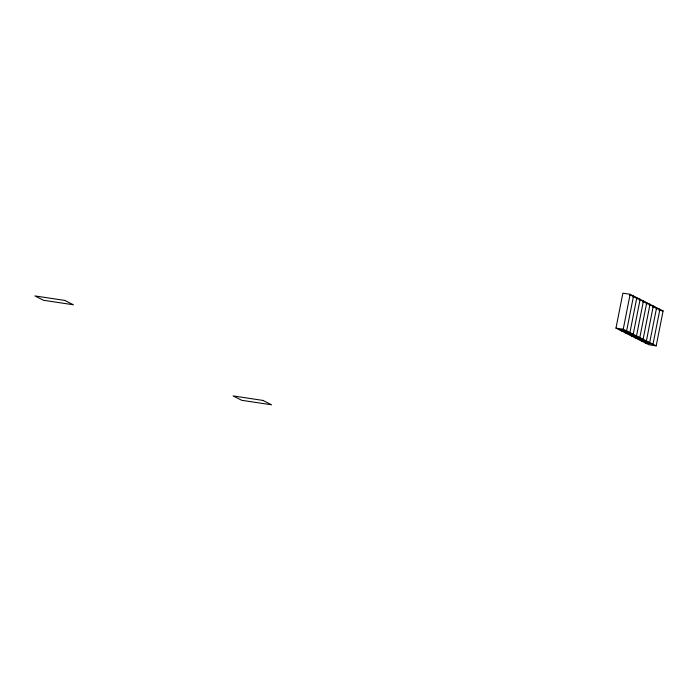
<?xml version="1.0" encoding="UTF-8"?>
<svg xmlns="http://www.w3.org/2000/svg" width="698" height="698" viewBox="0 0 698 698"><rect width="100%" height="100%" fill="white"/><g stroke="black" fill="none" stroke-linecap="round" stroke-linejoin="round"><path stroke-width="1.05" d="M615.959 328.13L622.878 293.195L630.146 294.294L663.1 310.924L656.181 345.85L648.913 344.76L615.959 328.13L623.227 329.22L656.181 345.85M623.227 329.22L630.146 294.294M658.947 310.296L663.1 310.924M629.448 295.228L633.54 296.004L626.621 330.931L618.437 329.377M632.746 296.886L636.838 297.671L629.919 332.597L621.735 331.044M636.035 298.552L640.127 299.329L633.217 334.263L625.024 332.702M639.333 300.219L643.425 300.995L636.506 335.921L628.322 334.368M642.631 301.876L646.723 302.662L639.804 337.588L631.62 336.026M645.92 303.543L650.013 304.319L643.102 339.245L634.918 337.692M649.219 305.209L653.311 305.986L646.392 340.912L638.208 339.359M652.517 306.867L656.609 307.644L649.69 342.578L641.506 341.017M655.806 308.533L659.907 309.31L652.988 344.236L644.804 342.683M64.731 300.41L34.9 295.917L43.581 300.297L73.421 304.79L64.731 300.41M262.91 400.416L233.08 395.923L241.761 400.312L271.601 404.805L262.91 400.416"/></g></svg>
